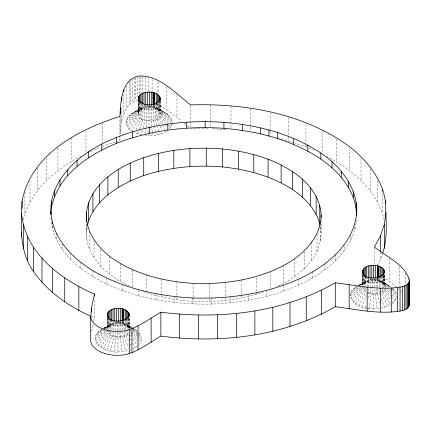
<?xml version="1.0" encoding="UTF-8"?>
<svg xmlns="http://www.w3.org/2000/svg" width="431" height="431" viewBox="0 0 431 431"><rect width="100%" height="100%" fill="white"/><g stroke="black" fill="none" stroke-linecap="round" stroke-linejoin="round"><path stroke-width="0.32" stroke-dasharray="2.15 1.62" d="M102.012 329.187C84.126 339.817 105.363 353.619 117.905 351.965L118.072 337.139L124.176 336.282L128.352 334.138M144.956 135.469L148.857 135.7L148.884 133.12M148.889 132.473L149.024 120.874C161.286 122.205 167.648 108.806 152.547 106.737C144.439 105.072 137.268 110.04 130.857 114.258C124.349 118.083 125.071 127.668 131.633 131.013L139.725 118.347C135.334 116.138 136.363 109.948 140.732 108.396M367.982 308.51L373.144 308.941L373.311 294.114L379.415 293.258L379.856 294.481M116.144 141.664L119.92 140.377L120.071 137.182M120.19 134.628L120.308 117.431M122.242 321.364L122.097 323.988L126.639 325.82L129.058 328.702L129.058 318.078M153.194 105.099L153.043 107.718C174.668 115.282 140.361 128.174 138.232 113.305L138.232 101.35M377.486 278.34L377.335 280.958C380.341 281.642 384.086 283.28 384.506 286.744L384.506 275.457M278.011 286.114C290.979 280.322 302.783 271.713 311.635 260.556C320.519 249.312 321.968 234.755 321.133 220.936M367.357 308.413C355.909 308.51 342.37 294.249 356.728 286.496M114.005 351.739L115.966 337.02L118.072 337.139M145.209 133.551L145.98 127.791M146.066 127.15L146.917 120.75L149.024 120.874M369.243 308.715L371.204 293.99L373.311 294.114M120.308 132.069L121.741 121.494L121.741 106.188M51.494 222.245C55.292 251.828 81.68 271.972 106.807 284.158C139.542 299.222 175.956 304.868 211.804 304.049C246.721 302.702 282.009 295.283 312.61 277.909C333.809 265.388 354.067 245.794 356.491 220.015M91.631 331.331L93.263 323.756M93.807 321.235L94.486 318.078L94.486 298.112M129.246 286.017C106.602 275.937 82.321 254.123 87.267 226.895M23.344 219.966C30.283 189.969 56.348 168.877 82.558 155.375M138.232 113.305L138.496 101.614M169.431 128.729L171.727 125.373L172.287 123.131M130.717 330.361L129.763 332.732L131.099 334.24M138.841 344.595C142.058 341.476 142.074 336.083 139.062 332.807M392.038 303.494C394.381 301.813 396.159 299.265 396.574 296.377L391.014 291.642M142.305 130.469L141.179 134.865L134.418 132.608M142.947 127.959L144.881 120.421L146.917 120.75M110.228 351.136L113.929 336.692L115.966 337.02M365.466 308.111L366.269 304.97M368.042 298.063L369.168 293.667L371.204 293.99M121.741 121.494C123.573 112.836 127.7 102.077 137.457 100.089M133.491 112.583L140.032 110.115L147.617 109.048L148.356 106.489M103.057 328.621L109.081 326.386L116.666 325.319L117.404 322.76C122.598 322.383 127.441 324.635 131.638 327.479M357.778 285.823L364.319 283.361L371.91 282.289L372.643 279.735C379.689 279.175 385.648 283.593 391.283 287.148M377.594 265.011L380.471 259.721L382.512 253.67M137.634 133.901L139.256 129.639M139.488 129.031L142.963 119.904L144.881 120.421M106.683 350.171L112.017 336.169L113.929 336.692M361.921 307.147L366.328 295.58M117.404 322.76C113.073 323.034 107.561 324.36 105.924 328.918L95.396 336.724M135.9 129.693L141.233 119.204L142.963 119.904M103.467 348.873L110.282 335.474L112.017 336.169M358.711 305.848L365.52 292.444C363.398 291.399 361.243 289.632 361.038 287.111L350.403 295.957M374.394 270.894L375.035 269.714M138.496 112.238C141.282 107.33 148.027 106.807 153.043 107.718L153.043 105.062M122.097 321.327L122.097 323.988C117.076 323.078 110.336 323.595 107.545 328.508L107.545 318.547M377.335 278.302L377.335 280.958C372.319 280.053 365.574 280.57 362.789 285.478L362.789 274.854M382.739 291.755L390.61 304.572L387.738 306.112L381.187 292.59L384.021 290.785L385.653 288.544L390.362 293.123M100.682 347.284L108.779 334.612L106.624 332.522L105.8 330.135M355.92 304.259L364.017 291.588M372.643 279.735C367.907 279.681 363.586 281.971 360.575 285.414M381.413 291.302L383.978 288.872M129.354 129.176L138.496 117.351M98.403 345.441L107.545 333.621M353.641 302.417L362.783 290.596M127.641 127.14L137.575 116.251M96.695 343.405L106.624 332.522M351.933 300.38L361.862 289.497M143.744 109.399L146.265 106.678M112.798 325.664L115.314 322.948M368.036 282.639L370.552 279.918M126.552 124.963L136.988 115.082M95.601 341.233L106.037 331.347M350.845 298.209L361.275 288.323M107.696 329.715L107.696 331.708C112.222 337.764 122.571 337.683 128.012 332.888L128.012 329.57M126.116 122.716L136.751 113.865M95.165 338.987L105.293 330.555M132.5 349.137L137.753 345.802M126.342 120.459L136.875 112.647M350.635 293.7L360.634 286.281M140.032 110.115L144.261 107.066M109.081 326.386L113.31 323.336M364.319 283.361L368.548 280.306M127.231 118.25L137.349 111.457M96.28 334.521L102.675 330.227M104.803 328.799L106.403 327.727M351.518 291.496L358.447 286.847M128.75 116.165L138.173 110.331M97.799 332.436L103.343 329.004M103.893 328.659L107.222 326.601M353.037 289.406L358.581 285.974M359.136 285.634L362.46 283.571M136.579 111.187L142.397 107.648M105.627 327.458L111.446 323.913M360.866 284.433L366.684 280.888M130.857 114.258L139.31 109.302M99.906 330.529L101.597 329.537M103.849 328.212L108.359 325.572M355.144 287.499L356.836 286.507M359.088 285.187L363.597 282.542M103.655 328.207L109.781 324.667M358.894 285.182L365.019 281.642M166.323 131.331C161.097 134.504 154.907 135.679 148.857 135.7M90.214 151.658L100.498 147.181M129.763 350.171L130.857 349.757M380.864 308.246L387.738 306.112M142.726 291.561C181.381 304.76 224.626 304.954 263.379 292.019M102.314 146.389L115.519 141.88M367.74 292.304C371.517 293.63 375.757 293.559 379.522 292.234L379.522 287.585M117.905 351.965L121.817 351.809L128.018 350.672M373.144 308.941L379.592 308.429M190.513 128.864L208.173 128.686M147.617 109.048C156.846 108.838 170.994 111.473 172.26 122.571M371.91 282.289C378.041 282.122 384.323 283.145 389.753 286.114M116.666 325.319L124.44 325.771L131.503 327.695L125.41 324.042M212.747 128.767L227.072 129.548M240.245 130.879L241.57 131.035M277.736 137.812L293.527 142.375M367.255 293.145L369.168 293.667M294.147 142.591L308.343 147.725M308.941 147.984L314.916 150.613M156.803 104.054C165.935 108.714 174.313 114.786 182.001 121.547M132.107 327.98L137.058 330.863L133.599 328.821M91.474 316.613L94.486 318.078M326.197 156.027C351.874 169.442 377.217 190.313 384.14 219.708M139.725 118.347L141.233 119.204M108.779 334.612L110.282 335.474M157.988 108.553L165.466 112.874M132.215 327.813L134.515 329.139M159.357 109.485L168.009 114.592M382.275 281.799L391.143 287.154M127.037 324.823L131.293 327.458M156.361 107.772L162.455 111.424M380.648 281.012L386.747 284.665M160.44 110.535L170.013 116.542M383.649 282.725L390.357 287.31M392.614 288.722C395.055 289.847 396.434 292.638 396.525 295.246M128.411 325.75L131.18 327.862M133.432 329.273L137.37 331.746M362.568 275.005L362.568 287.622L363.602 289.686L365.768 291.431L365.768 276.158M161.199 111.672L171.414 118.654M384.727 283.776L385.486 284.918L388.714 287.121M392.479 289.691L395.706 291.895M132.398 329.413L137.241 332.716M137.775 333.082L140.468 334.919M154.53 107.157L159.066 110.288M378.822 280.403L383.353 283.533M123.584 323.428L128.115 326.558M382.68 276.664L389.861 281.669L396.321 286.944M161.609 112.874L172.179 120.874M385.486 284.918L385.901 286.114L387.485 287.315M389.597 288.915L390.658 289.713M391.186 290.111L396.472 294.114M132.775 330.739L137.532 334.337M138.06 334.742L141.233 337.139M398.309 288.571L399.305 289.379M386.462 287.763L390.508 291.211M161.668 114.091L171.78 122.706M132.737 332.08L137.29 335.959M137.796 336.39L141.336 339.402M184.005 123.271L186.51 125.421M187.011 125.852L188.514 127.14M392.296 287.838L394.3 289.783M376.839 279.978L379.679 282.741M392.248 294.955L396.019 298.618M161.366 115.298L168.904 122.625M170.784 124.457L171.727 125.373M152.547 106.737L155.392 109.501M121.596 323.002L124.44 325.771M131.358 332.484L137.478 338.437M137.952 338.895L140.775 341.643M400.636 290.753L401.967 292.121M385.002 289.702L390.798 296.242M391.246 296.743L394.812 300.768M160.715 116.462L166.953 123.503M168.736 125.513L170.52 127.528M131.547 334.742L137.344 341.282M384.021 290.785L390.653 299.647M392.21 301.732L392.991 302.772M159.734 117.544L164.41 123.799M164.804 124.322L167.142 127.447M129.171 334.332L130.733 336.417M132.683 339.025L137.36 345.279M129.489 326.8L130.663 329.139M158.446 118.514L162.212 124.645M162.557 125.2L165.294 129.656M127.501 334.785L128.185 335.9M129.893 338.685L130.922 340.355M132.635 343.141L135.372 347.596M156.9 119.344L162.024 129.93M125.949 335.614L128.228 340.318M129.936 343.846L130.792 345.608M374.76 279.751L375.827 282.327M150.467 106.511L151.54 109.086M119.522 322.776L120.588 325.351M381.387 298.769L384.457 307.346M155.128 120.012L156.879 124.915M157.1 125.529L160.17 134.106M124.176 336.282L128.126 347.311M377.475 293.743L379.83 303.833M153.188 120.497L154.363 125.545M154.513 126.175L155.688 131.223M155.839 131.854L156.572 135.005M122.237 336.767L125.62 351.276M320.228 226.636L321.133 232.912M50.939 218.425L51.402 221.609M375.423 294.028L377.055 308.785M151.13 120.788L151.701 125.922M151.771 126.563L152.337 131.692M152.407 132.333L152.763 135.544M120.179 337.058L121.817 351.809M378.849 278.184L379.021 281.416L379.021 278.097M154.562 104.943L154.734 108.176L154.734 104.194M123.611 321.208L123.783 324.446L123.783 321.122M385.901 286.114L385.955 287.332M408.227 277.823L408.227 281.815M405.517 273.152L405.517 284.465M399.305 266.751L399.305 286.717M389.861 258.374L389.861 281.669M384.398 275.204L384.398 287.159M384.296 275.048L384.296 285.672M383.978 275.587L383.978 286.879M383.779 275.344L383.779 284.638M383.251 274.59L383.251 289.864M382.965 276.363L382.965 283.668M382.556 194.629L382.556 213.264M382.249 275.501L382.249 290.774M381.877 276.815L381.877 282.795M380.993 276.298L380.993 286.922M380.551 277.386L380.551 282.036M380.471 252.399L380.471 259.721M379.522 276.961L379.522 286.922M377.879 277.472L377.879 292.746M377.491 180.632L377.491 201.929M376.112 277.812L376.112 293.085M375.536 278.679L375.536 280.673M374.394 247.599L374.394 264.235M374.264 277.979L374.264 293.252M373.677 278.571L373.677 280.565M372.4 277.963L372.4 293.236M371.818 278.647L371.818 280.64M370.568 277.763L370.568 286.394M370.568 287.062L370.568 293.037M370.277 169.022L370.277 190.987M370.003 278.237L370.003 280.893M368.817 277.386L368.817 292.665M368.289 278.663L368.289 281.319M367.201 276.847L367.201 286.146M366.727 277.262L366.727 281.912M365.359 276.67L365.359 282.644M364.556 275.339L364.556 285.963M364.556 286.626L364.556 290.613M364.227 276.196L364.227 283.501M363.602 274.412L363.602 285.699M363.602 286.367L363.602 289.686M363.36 275.156L363.36 284.455M362.934 273.405L362.934 285.36M362.519 274.59L362.519 285.22M361.006 158.613L361.006 180.573M354.697 226.868L354.697 230.197M350.5 235.471L350.5 240.794M349.789 148.194L349.789 170.821M344.083 245.692L344.083 251.02M336.762 139.218L336.762 161.846M335.539 254.716L335.539 260.707M324.996 263.724L324.996 269.714M322.092 131.137L322.092 153.097M320.211 227.045L320.211 242.357M317.027 234.324L317.027 251.629M312.61 271.918L312.61 277.909M311.635 242.583L311.635 260.556M305.956 124.042L305.956 144.676M305.956 145.339L305.956 146.675M304.146 251.656L304.146 268.96M298.581 279.169L298.581 285.16M294.702 258.713L294.702 276.686M288.554 117.367L288.554 140.657M283.485 265.604L283.485 283.576M283.113 285.37L283.113 291.361M270.716 271.525L270.716 288.167M270.102 112.507L270.102 130.474M270.102 131.143L270.102 135.135M266.439 290.429L266.439 296.42M256.65 277.693L256.65 291.668M256.65 292.337L256.65 294.335M250.831 108.86L250.831 126.159M250.831 126.827L250.831 130.819M248.822 294.265L248.822 300.256M241.549 280.026L241.549 294.001M241.549 294.664L241.549 297.993M230.984 106.468L230.984 128.433M230.515 296.824L230.515 302.81M225.715 282.434L225.715 300.407M211.804 298.058L211.804 304.049M210.791 105.369L210.791 127.328M209.455 283.55L209.455 301.522M193.083 283.35L193.083 297.325M193.083 297.993L193.083 301.317M192.975 297.961L192.975 303.952M190.513 105.568L190.513 126.865M176.99 94.621L176.99 117.248M176.92 281.836L176.92 299.804M174.307 296.528L174.307 302.519M166.856 86.539L166.856 109.835M161.28 279.035L161.28 297.002M160.219 101.549L160.219 113.504M160.111 100.633L160.111 114.581M160.009 101.145L160.009 112.432M159.685 100.353L159.685 115.627M159.492 102.099L159.492 111.397M158.964 101.35L158.964 116.623M158.678 103.122L158.678 110.428M157.983 81.955L157.983 93.268M157.961 102.255L157.961 117.528M157.59 104.237L157.59 109.549M156.706 103.052L156.706 118.331M156.264 104.146L156.264 108.795M156.087 293.78L156.087 299.771M155.235 103.72L155.235 118.994M153.592 104.227L153.592 119.506M152.095 79.32L152.095 92.633M152.095 93.295L152.095 101.948M151.82 104.571L151.82 119.845M151.249 105.439L151.249 107.427M149.977 104.738L149.977 120.012M149.39 105.331L149.39 107.319M148.129 77.375L148.129 91.35M148.113 104.722L148.113 119.996M147.526 105.401L147.526 107.394M146.465 275.005L146.465 292.972M146.276 104.523L146.276 119.796M145.716 104.997L145.716 107.653M145.236 76.75L145.236 91.388M144.525 104.146L144.525 119.419M144.002 104.76L144.002 108.079M142.903 76.47L142.903 92.439M142.914 103.607L142.914 118.881M142.44 104.685L142.44 108.666M141.481 102.917L141.481 118.191M141.072 103.424L141.072 109.404M140.932 76.411L140.932 93.048M140.269 102.099L140.269 117.372M139.94 102.955L139.94 110.261M139.315 101.835L139.315 116.445M139.181 76.519L139.181 94.491M139.073 102.578L139.073 111.214M138.647 100.164L138.647 115.438M138.588 289.761L138.588 295.752M138.281 100.434L138.281 114.382M137.457 76.793L137.457 96.759M135.813 77.903L135.813 100.531M134.213 77.86L134.213 101.15M132.764 269.828L132.764 287.127M132.576 79.39L132.576 102.018M130.852 80.613L130.852 103.241M129.424 81.917L129.424 104.544M129.268 318.482L129.268 328.444M129.16 318.229L129.16 328.853M128.734 318.617L128.734 329.241M128.54 318.369L128.54 327.668M128.012 317.615L128.012 328.907M127.727 318.724L127.727 326.698M127.01 318.525L127.01 329.149M127.01 329.817L127.01 333.799M126.806 85.888L126.806 107.852M126.639 319.177L126.639 325.82M125.755 319.323L125.755 334.596M125.313 320.416L125.313 325.06M124.284 319.985L124.284 329.947M124.284 330.609L124.284 335.259M123.896 94.481L123.896 113.779M122.641 320.497L122.641 335.771M122.075 284.53L122.075 290.521M120.874 320.842L120.874 330.135M120.874 330.803L120.874 336.115M120.448 263.594L120.448 281.567M120.297 321.704L120.297 323.697M119.92 116.418L119.92 135.054M119.92 135.717L119.92 140.377M119.026 321.003L119.026 336.282M118.439 322.259L118.439 323.589M117.162 320.987L117.162 336.261M116.58 321.671L116.58 323.665M115.325 320.788L115.325 330.087M115.325 330.749L115.325 336.061M114.765 321.925L114.765 323.918M113.579 320.416L113.579 335.69M113.051 321.025L113.051 324.349M111.963 319.877L111.963 335.151M111.489 320.287L111.489 324.936M110.53 319.182L110.53 334.461M110.12 319.694L110.12 325.669M109.754 256.434L109.754 274.407M109.318 318.364L109.318 329.656M109.318 330.318L109.318 333.637M108.989 319.22L108.989 326.526M108.364 317.437L108.364 329.392M108.364 330.054L108.364 332.71M108.122 318.186L108.122 327.479M107.696 317.097L107.696 329.052M107.281 318.283L107.33 329.322M106.807 278.173L106.807 284.158M102.314 123.094L102.314 143.06M100.886 249.818L100.886 266.455M94.028 239.9L94.028 257.873M93.004 270.776L93.004 276.761M89.298 231.517L89.298 248.822M86.798 225.499L86.798 239.474M86.577 224.034L86.577 230.025M85.984 130.873L85.984 152.17M80.883 262.452L80.883 268.443M71.137 138.335L71.137 161.625M70.619 253.336L70.619 259.327M62.376 243.558L62.376 249.549M57.959 148.032L57.959 170.66M56.278 233.273L56.278 239.264M52.415 225.957L52.415 228.619M46.618 157.859L46.618 180.487M37.255 168.359L37.255 190.987M29.992 180.734L29.992 202.031M24.912 192.172L24.912 213.469"/><path stroke-width="0.65" d="M90.876 316.322C68.61 306.274 47.652 291.852 33.586 271.562C18.765 250.977 20.957 225.16 22.089 201.207C30.709 154.47 78.587 129.381 119.92 116.418C120.772 102.583 121.068 80.764 137.457 76.131C158.721 74.137 175.272 93.074 190.513 104.9C245.875 103.23 304.318 113.455 349.789 146.863C367.05 160.348 381.823 178.752 385.406 200.9C385.75 218.226 388.315 236.339 382.717 253.067M21.55 236.975L21.76 232.379M122.28 320.712L122.954 308.919C117.334 307.335 106.753 308.553 107.281 316.289M153.231 104.442L153.905 92.654C148.286 91.065 137.704 92.282 138.232 100.024M377.524 277.683L378.197 265.895C372.573 264.305 361.992 265.523 362.519 273.265M50.847 213.792C49.231 181.92 75.463 157.434 101.748 144.078C139.342 125.297 182.313 119.516 223.937 122.334C257.921 125.168 292.153 133.966 320.82 153.027C341.341 166.824 358.807 189.441 356.604 215.387M51.068 214.59L51.601 200.932M386.009 212.602L384.355 224.271L380.471 235.762L374.394 246.931C386.02 256.757 404.978 264.268 409.45 280.166L409.45 304.124C409.396 307.788 405.663 309.717 402.586 310.573C380.304 314.899 357.439 309.474 335.28 306.721C282.962 336.8 219.977 343.712 160.855 336.126C149.288 342.753 138.308 351.642 125.109 354.665A26.754 15.446 0 0 1 90.725 341.4L90.725 317.437L91.496 308.003L94.486 294.114C60.663 279.412 24.702 252.771 21.55 213.011M321.133 214.945C321.187 238.004 302.443 255.475 283.485 265.604C255.755 279.891 224.012 284.681 193.083 283.35C163.737 281.47 133.723 274.175 109.754 256.434C96.145 245.956 85.015 229.938 86.577 212.052C89.562 188.541 110.158 172.513 130.259 163.031C159.071 150.133 191.299 146.335 222.585 148.975C251.095 151.992 280.29 160.213 302.46 179.177C313.283 188.972 321.558 202.618 321.133 217.607M123.578 320.562L122.954 308.919C142.876 317.335 108.93 328.514 107.281 314.296M160.111 100.633C161.189 96.56 157.622 93.392 153.905 92.654L154.524 104.297M378.817 277.537L378.197 265.895C398.115 274.305 364.168 285.484 362.519 271.271M409.256 305.493L409.45 280.166M356.604 213.388C353.56 245.099 325.545 266.762 298.581 279.169C265.523 293.829 228.947 299.162 192.975 297.961C158.258 296.259 123.191 288.533 93.004 270.776C71.95 257.97 52.243 237.696 50.847 211.799M87.676 225.02L88.635 220.645L88.635 202.672M51.601 206.923C58.287 174.964 88.183 154.955 116.526 143.329C150.559 130.065 187.625 125.804 223.937 128.325C257.921 131.159 292.153 139.956 320.82 159.017C339.412 171.931 356.658 191.698 356.459 215.543M160.111 99.302C156.351 107.023 140.177 106.985 138.232 98.031M90.725 317.437A26.754 15.446 0 0 0 125.109 330.706C138.297 327.614 149.304 318.838 160.855 312.168C219.977 319.748 282.962 312.841 335.28 282.763C357.439 285.516 380.304 290.941 402.586 286.615C405.269 285.791 408.351 284.444 409.256 281.535M88.635 220.645C97.643 197.182 121.181 183.687 143.706 175.611C169.027 167.185 196.057 164.674 222.585 166.942C247.152 169.485 271.751 176.042 292.654 189.575C305.1 198.238 316.823 210.069 320.044 225.375M409.229 302.341L409.45 304.124M408.793 282.639L408.793 306.603M408.114 283.582L408.114 307.54M407.171 284.455L407.171 308.418M405.975 285.241L405.975 309.205M404.488 285.952L404.488 309.916M402.586 286.615L402.586 310.573M400.065 287.224L400.065 311.182M397.495 287.644L397.495 311.608M391.262 288.161L391.262 312.119M385.406 200.9L385.406 203.561M384.506 271.471L384.506 272.801M384.355 224.271L384.355 248.229M384.296 270.399L384.296 273.055M383.779 269.364L383.779 274.676M382.965 268.394L382.965 275.037M382.556 189.306L382.556 191.305M381.877 267.522L381.877 276.152M380.551 266.762L380.551 276.724M380.589 288.091L380.589 312.049M380.471 235.762L380.471 251.736M379.021 266.142L379.021 277.435M377.335 265.685L377.335 277.639M375.536 265.399L375.536 278.017M373.677 265.291L373.677 277.909M371.818 265.361L371.818 277.979M370.003 265.62L370.003 277.575M368.289 266.046L368.289 278M367.164 287.1L367.164 311.058M366.727 266.638L366.727 276.6M365.359 267.371L365.359 276.67M364.227 268.227L364.227 275.533M363.36 269.181L363.36 274.493M362.789 270.205L362.789 274.191M356.195 202.522L356.195 208.512M353.474 191.763L353.474 197.754M349.185 284.896L349.185 308.86M348.485 181.279L348.485 187.269M341.298 171.226L341.298 177.216M335.28 282.763L335.28 306.721M332.032 161.76L332.032 167.751M321.413 290.273L321.413 314.231M320.82 153.027L320.82 159.017M319.77 205.522L319.77 223.495M316.149 196.304L316.149 214.272M310.342 187.463L310.342 205.436M307.831 145.155L307.831 151.141M306.269 296.911L306.269 320.869M302.46 179.177L302.46 197.145M293.269 138.259L293.269 144.25M292.654 171.603L292.654 189.575M290.009 302.6L290.009 326.563M281.12 164.895L281.12 182.863M277.343 132.452L277.343 138.443M272.812 307.281L272.812 331.245M268.949 129.984L268.949 135.975M268.082 159.174L268.082 177.146M260.308 127.818L260.308 133.809M254.861 310.907L254.861 334.865M253.789 154.557L253.789 172.529M242.416 124.43L242.416 130.421M238.526 151.136L238.526 169.108M236.36 313.429L236.36 337.387M223.937 122.334L223.937 128.325M222.585 148.975L222.585 166.942M217.499 314.824L217.499 338.782M206.277 148.113L206.277 166.08M205.151 121.569L205.151 127.56M198.492 315.077L198.492 339.041M189.92 148.571L189.92 166.538M186.343 122.14L186.343 128.131M179.544 314.188L179.544 338.152M173.833 150.338L173.833 168.305M167.804 124.042L167.804 130.033M160.855 312.168L160.855 336.126M160.219 98.23L160.219 99.556M160.009 97.158L160.009 100.477M159.492 96.124L159.492 100.773M158.678 95.154L158.678 101.797M158.328 153.382L158.328 171.349M157.59 94.276L157.59 102.912M156.264 93.522L156.264 103.483M154.734 92.902L154.734 104.194M153.043 92.444L153.043 104.399M151.249 92.153L151.249 104.771M151.119 318.288L151.119 342.246M149.805 127.242L149.805 133.233M149.39 92.045L149.39 104.663M147.526 92.121L147.526 104.738M145.716 92.374L145.716 104.329M144.002 92.805L144.002 104.092M143.706 157.638L143.706 175.611M142.44 93.392L142.44 103.354M141.072 94.125L141.072 102.761M139.94 94.982L139.94 102.287M139.073 95.941L139.073 101.253M138.496 96.964L138.496 100.283M138.281 99.108L138.281 100.434M138.022 325.728L138.022 349.686M132.624 131.697L132.624 137.688M131.945 328.654L131.945 352.612M130.259 163.031L130.259 181.004M129.273 329.71L129.273 353.668M129.268 314.495L129.268 315.826M129.058 313.429L129.058 316.747M128.54 312.394L128.54 317.706M127.727 311.424L127.727 318.062M126.639 310.546L126.639 319.177M125.313 309.787L125.313 319.748M123.896 89.82L123.896 91.819M123.783 309.172L123.783 320.459M122.097 308.709L122.097 320.664M121.741 97.535L121.741 100.865M120.308 108.111L120.308 114.102M120.297 308.424L120.297 321.041M118.439 308.316L118.439 321.596M118.239 169.453L118.239 187.426M116.526 137.338L116.526 143.329M116.58 308.391L116.58 321.009M114.765 308.644L114.765 320.599M113.051 309.075L113.051 320.362M111.489 309.663L111.489 320.287M110.12 310.395L110.12 319.694M108.989 311.252L108.989 318.557M108.122 312.206L108.122 318.186M107.885 176.78L107.885 194.747M107.545 313.235L107.545 317.216M101.748 144.078L101.748 150.069M99.394 184.861L99.394 202.834M94.486 294.114L94.486 296.113M92.94 193.551L92.94 211.519M91.496 308.003L91.496 312.001M88.517 151.814L88.517 157.805M86.577 212.052L86.577 222.035M78.83 286.518L78.83 310.476M77.03 160.434L77.03 166.425M67.468 169.798L67.468 175.789M64.742 277.952L64.742 301.915M59.974 179.775L59.974 185.761M54.656 190.206L54.656 196.191M52.415 222.633L52.415 223.964M52.41 268.535L52.41 292.493M41.979 258.374L41.979 282.332M33.586 247.604L33.586 271.562M27.336 236.36L27.336 260.319M23.306 224.777L23.306 248.741M22.089 201.207L22.089 208.529"/></g></svg>
